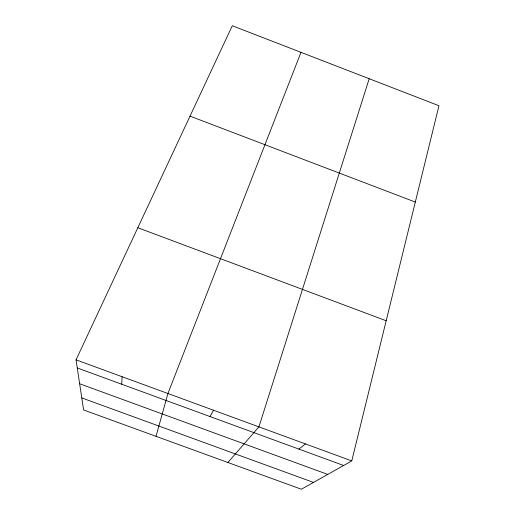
<?xml version="1.0" encoding="UTF-8"?>
<svg xmlns="http://www.w3.org/2000/svg" width="515" height="515" viewBox="0 0 515 515"><rect width="100%" height="100%" fill="white"/><g stroke="black" fill="none" stroke-linecap="round" stroke-linejoin="round"><path stroke-width="0.77" d="M121.727 384.235L122.087 376.716M351.777 460.899L438.96 105.73L232.291 25.75L76.04 359.837L83.597 409.959L301.391 489.25L351.777 460.899L76.04 359.837M156.019 436.327L167.916 393.512L300.985 52.337M369.197 78.731L258.916 426.864L227.894 462.496M210.043 416.571L213.525 410.23M298.874 449.093L305.459 443.924M79.651 383.765L327.759 474.418M81.782 397.921L313.519 482.426M77.263 367.955L343.634 465.483M137.827 227.72L386.179 320.748M190.016 116.133L415.315 202.067"/></g></svg>
